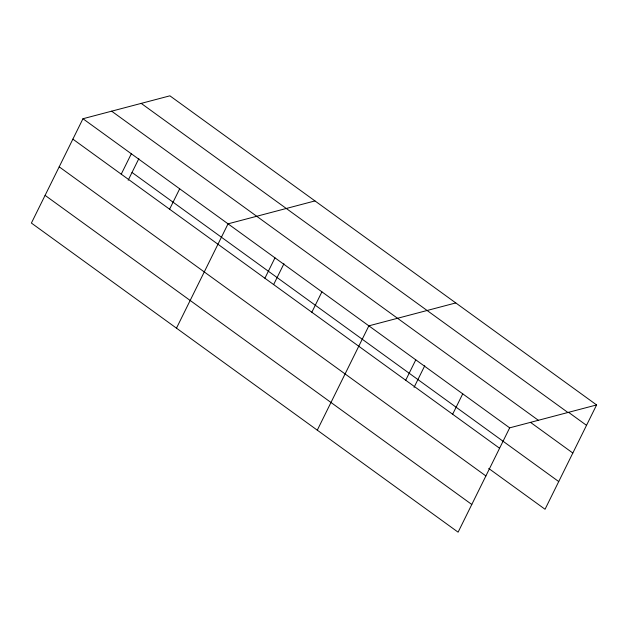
<?xml version="1.0" encoding="UTF-8"?>
<svg xmlns="http://www.w3.org/2000/svg" width="628" height="628" viewBox="0 0 628 628"><rect width="100%" height="100%" fill="white"/><g stroke="black" fill="none" stroke-linecap="round" stroke-linejoin="round"><path stroke-width="0.94" d="M82.959 118.739L31.4 223.066L458.102 532.175L509.669 427.849L596.6 404.934L169.898 95.825L82.959 118.739L509.669 427.849M121.235 174.176L131.323 153.774M128.175 180.244L138.859 158.625M169.599 209.203L179.679 188.8M176.476 328.161L228.043 223.835L314.973 200.921M264.898 278.235L274.978 257.841M273.682 284.476L283.942 263.721M311.833 312.242L321.913 291.839M317.289 430.172L368.856 325.846L455.787 302.931M405.712 380.246L415.791 359.844M414.064 387.35L424.756 365.724M452.647 414.245L462.726 393.842M596.6 404.934L545.041 509.261L488.717 468.457M568.528 412.298L586.521 425.337M141.206 103.384L567.908 412.494M111.651 111.18L538.353 420.289M530.589 422.424L572.83 453.031M132.021 172.457L558.724 481.566M72.879 139.141L499.582 448.251M59.189 166.836L485.891 475.945M45.09 195.371L471.793 504.48"/></g></svg>
